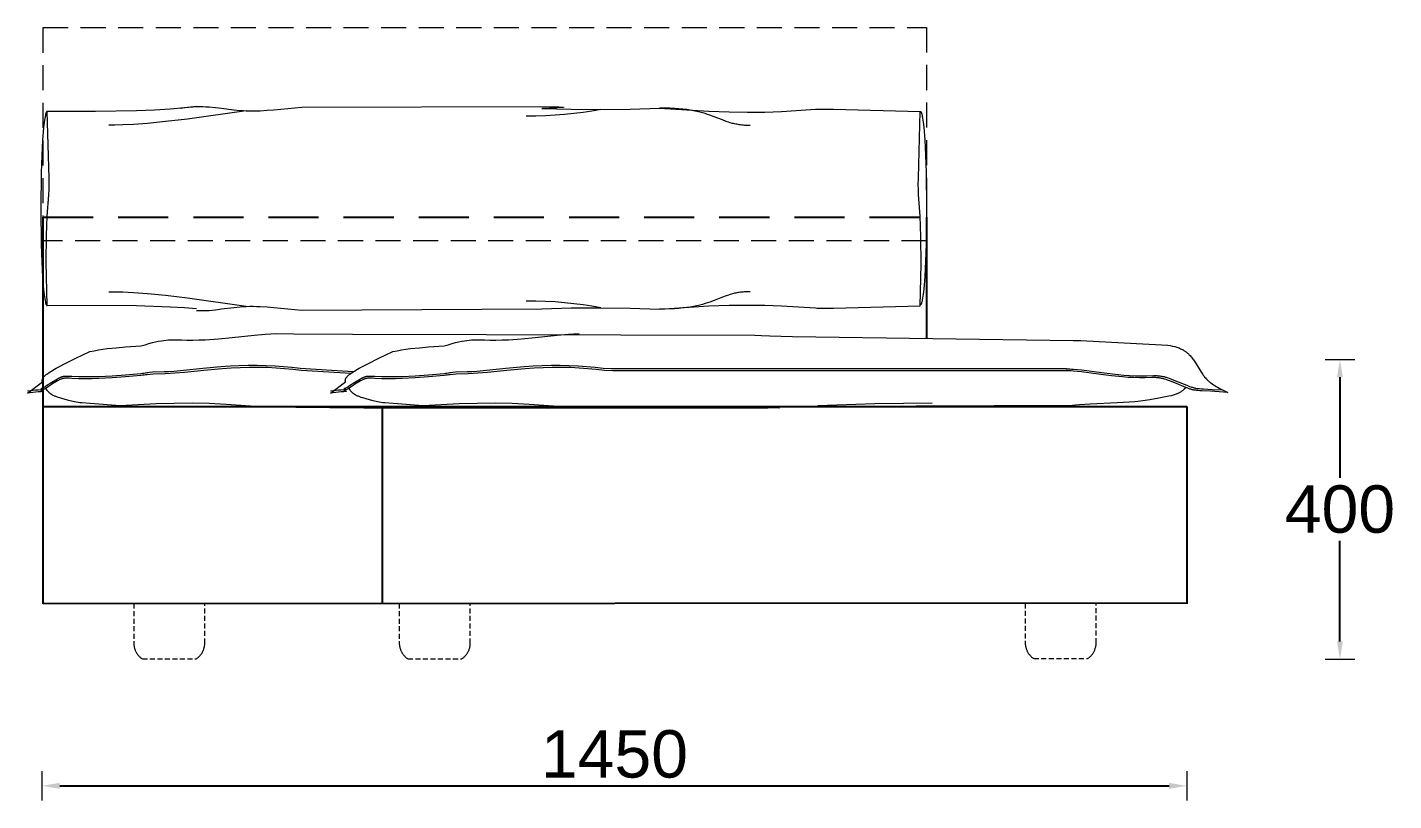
# Model space of a CAD drawing. Header units: millimetres. Extents: x 6668 to 47386, y -6732 to 35544.
# Drawn here: x 24170 to 25902, y -5878 to -4898 of the extents above; entities that cross this region are included whole.
import ezdxf

# ---------------------------------------------------------------- set-up
doc = ezdxf.new("R2010")
doc.units = ezdxf.units.MM
doc.linetypes.add('NASCOSTA', pattern=[9.525, 6.35, -3.175])
doc.layers.add('_ARREDO', color=7, linetype='Continuous')
for name, color, linetype, lineweight in [('_CUSCINO SEDUTA', 8, 'Continuous', 9), ('_PIEDINI', 3, 'NASCOSTA', 9), ('_QUOTE', 1, 'Continuous', 9), ('_RULLO', 8, 'Continuous', 9)]:
    doc.layers.add(name, color=color, linetype=linetype, lineweight=lineweight)
doc.styles.get("Standard").update_dxf_attribs({"font": 'arial.ttf'})
doc.dimstyles.new('1_1', dxfattribs={"dimscale": 15, "dimtxt": 4, "dimasz": 1.5, "dimexe": 1.25, "dimexo": 2, "dimtad": 1, "dimtih": 1, "dimtoh": 1, "dimdec": 0, "dimtxsty": 'Standard', "dimcen": 2.5, "dimclrd": 256, "dimclre": 256, "dimclrt": 256, "dimadec": 0, "dimazin": 0, "dimtfac": 1, "dimtdec": 0, "dimtmove": 0, "dimatfit": 3, "dimfxl": 1.25, "dimfxlon": 1, "dimlwe": 0, "dimarcsym": 0})

# ---------------------------------------------------------------- blocks, each defined once
blk = doc.blocks.new('*D9')
at = {"layer": '_QUOTE', "lineweight": 0, "transparency": 16777216}
for p, q in [((24188.8, -5840.2), (24188.8, -5877.7)), ((25640.2, -5840.2), (25640.2, -5877.7))]:
    blk.add_line(p, q, dxfattribs=at)
at = {"layer": '_QUOTE', "lineweight": -2, "transparency": 16777216}
blk.add_line((24211.3, -5859), (25617.7, -5859), dxfattribs=at)
at = {"layer": '_QUOTE', "transparency": 16777216}
for points in [[(24211.3, -5855.2), (24211.3, -5862.7), (24188.8, -5859)], [(25617.7, -5855.2), (25617.7, -5862.7), (25640.2, -5859)]]:
    blk.add_solid(points, dxfattribs=at)
at = {"layer": 'Defpoints', "color": 0, "transparency": 16777216}
for p in [(24188.8, -5622.5), (25640.2, -5622.5), (25640.2, -5859)]:
    blk.add_point(p, dxfattribs=at)
at = {"layer": '_QUOTE', "transparency": 16777216, "insert": (24914.5, -5818.9), "char_height": 60, "attachment_point": 5}
blk.add_mtext('1450', dxfattribs=at)
blk = doc.blocks.new('*D34')
at = {"layer": '_QUOTE', "lineweight": 0, "transparency": 16777216}
for p, q in [((25815.4, -5319), (25852.9, -5319)), ((25815.4, -5698.6), (25852.9, -5698.6))]:
    blk.add_line(p, q, dxfattribs=at)
at = {"layer": '_QUOTE', "lineweight": -2, "transparency": 16777216}
for p, q in [((25834.2, -5341.5), (25834.2, -5468.8)), ((25834.2, -5676.1), (25834.2, -5548.8))]:
    blk.add_line(p, q, dxfattribs=at)
at = {"layer": '_QUOTE', "transparency": 16777216}
for points in [[(25830.4, -5341.5), (25837.9, -5341.5), (25834.2, -5319)], [(25830.4, -5676.1), (25837.9, -5676.1), (25834.2, -5698.6)]]:
    blk.add_solid(points, dxfattribs=at)
at = {"layer": 'Defpoints', "color": 0, "transparency": 16777216}
for p in [(25112.4, -5319), (25154.7, -5698.6), (25834.2, -5698.6)]:
    blk.add_point(p, dxfattribs=at)
at = {"layer": '_QUOTE', "transparency": 16777216, "insert": (25834.2, -5508.8), "char_height": 60, "attachment_point": 5}
blk.add_mtext('400', dxfattribs=at)
blk = doc.blocks.new('PIEDINO MIAMI SOFT_PANAMA H7CM')
at = {"color": 0, "linetype": 'ByBlock', "lineweight": -2}
for points in [[(45, 0), (-45, 0)], [(-45, 0), (-45, -50.4)], [(45, -50.4), (45, 0)], [(-45, -50.4), (-45, -51.2), (-44.9, -52), (-44.8, -52.9), (-44.7, -53.7), (-44.5, -54.5), (-44.4, -55.3), (-44.2, -56.1), (-43.9, -56.9), (-43.7, -57.7), (-43.4, -58.5), (-43.1, -59.3), (-42.7, -60), (-42.4, -60.8), (-42, -61.5), (-41.6, -62.2), (-41.1, -63), (-40.7, -63.6), (-40.2, -64.3), (-39.7, -65), (-39.1, -65.6), (-38.6, -66.2), (-38, -66.8), (-37.4, -67.4), (-36.8, -68), (-36.1, -68.5), (-35.5, -69), (-34.8, -69.5), (-34.1, -70)], [(34.1, -70), (34.8, -69.5), (35.5, -69), (36.1, -68.5), (36.8, -68), (37.4, -67.4), (38, -66.8), (38.6, -66.2), (39.1, -65.6), (39.7, -65), (40.2, -64.3), (40.7, -63.6), (41.1, -63), (41.6, -62.2), (42, -61.5), (42.4, -60.8), (42.7, -60), (43.1, -59.3), (43.4, -58.5), (43.7, -57.7), (43.9, -56.9), (44.2, -56.1), (44.4, -55.3), (44.5, -54.5), (44.7, -53.7), (44.8, -52.9), (44.9, -52), (45, -51.2), (45, -50.4)], [(-34.1, -70), (34.1, -70)]]:
    blk.add_lwpolyline(points, dxfattribs=at)

msp = doc.modelspace()

# ---------------------------------------------------------------- linework, layer by layer
at = {"layer": '_ARREDO', "linetype": 'NASCOSTA', "ltscale": 10}
msp.add_lwpolyline([(24190.2, -5138.5), (25310.2, -5138.5)], dxfattribs=at)
at = {"layer": '_ARREDO'}
for points in [[(24190.2, -5628.3), (24190.2, -5138.5)], [(25310.2, -5138.5), (25310.2, -5292.1)], [(24190.2, -5378.3), (25640.2, -5378.3)], [(24620.3, -5628.1), (24620.3, -5378.3)], [(25640.2, -5378.3), (25640.2, -5628.3)], [(25640.2, -5627.7), (24190.2, -5628.3)]]:
    msp.add_lwpolyline(points, dxfattribs=at)
at = {"layer": '_CUSCINO SEDUTA'}
for points in [[(24195.3, -5005), (24195.3, -5005), (24195.2, -5005), (24195.2, -5005), (24195.1, -5005), (24195.1, -5005), (24195, -5005), (24195, -5005.1), (24195, -5005.1), (24194.9, -5005.1), (24194.9, -5005.2), (24194.8, -5005.2), (24194.8, -5005.3), (24194.7, -5005.3), (24194.7, -5005.4), (24194.6, -5005.4), (24194.6, -5005.5), (24194.5, -5005.5), (24194.5, -5005.6), (24194.5, -5005.7), (24194.4, -5005.8), (24194.4, -5005.8), (24194.3, -5005.9), (24194.3, -5006), (24194.2, -5006.1), (24194.1, -5006.3), (24194, -5006.5), (24193.9, -5006.8), (24193.9, -5007), (24193.8, -5007.3), (24193.7, -5007.6), (24193.5, -5008.2), (24193.3, -5008.9), (24193.1, -5009.7), (24192.7, -5011.5), (24192.4, -5013.6), (24192, -5016), (24191.6, -5018.7), (24190.9, -5025), (24189.6, -5041), (24188.6, -5060.6), (24187.9, -5082.6), (24187.3, -5127.8), (24187.9, -5173.1), (24188.6, -5195.1), (24189.6, -5214.7), (24190.9, -5230.7), (24191.6, -5237), (24192, -5239.7), (24192.4, -5242.1), (24192.7, -5244.2), (24193.1, -5246), (24193.3, -5246.8), (24193.5, -5247.5), (24193.7, -5248.1), (24193.8, -5248.4), (24193.9, -5248.7), (24193.9, -5248.9), (24194, -5249.2), (24194.1, -5249.4), (24194.2, -5249.6), (24194.3, -5249.7), (24194.3, -5249.8), (24194.4, -5249.8), (24194.4, -5249.9), (24194.5, -5250), (24194.5, -5250.1), (24194.5, -5250.2), (24194.6, -5250.2), (24194.6, -5250.3), (24194.7, -5250.3), (24194.7, -5250.4), (24194.8, -5250.4), (24194.8, -5250.5), (24194.9, -5250.5), (24194.9, -5250.6), (24195, -5250.6), (24195, -5250.6), (24195, -5250.6), (24195.1, -5250.7), (24195.1, -5250.7), (24195.2, -5250.7), (24195.2, -5250.7), (24195.3, -5250.7), (24195.3, -5250.7)], [(24384.9, -4998.6), (24369.4, -5000.4), (24351.5, -5001.8), (24331.3, -5003), (24308.8, -5003.9), (24256.7, -5005), (24195.3, -5005)], [(24197.4, -5110.3), (24197.8, -5103.8), (24197.9, -5098.1), (24197.9, -5089.4), (24195.3, -5005)], [(24447.8, -5004), (24373.3, -5014.5), (24345.3, -5017.7), (24322.8, -5019.9), (24305, -5021.2), (24291.3, -5021.9), (24281.1, -5022.1), (24273.7, -5022.2)], [(24364.8, -5000.8), (24370, -5000), (24375, -4999.4), (24380, -4998.9), (24384.9, -4998.6)], [(24384.9, -4998.6), (24388.8, -4998.6), (24392.8, -4998.6), (24396.7, -4998.8), (24400.7, -4999), (24408.6, -4999.8), (24416.4, -5000.7), (24432.1, -5002.6), (24440, -5003.4), (24443.9, -5003.7), (24447.8, -5004)], [(24447.8, -5004), (24452.2, -5004.1), (24456.6, -5004.1), (24461, -5004), (24465.3, -5003.9), (24474.1, -5003.3), (24482.9, -5002.6), (24518.2, -4999.2)], [(24518.2, -4999.2), (24821.2, -4998.6), (24843.9, -4999.1), (24846.9, -4999.3), (24848, -4999.3), (24848.9, -4999.4), (24849.2, -4999.5), (24849.5, -4999.5), (24849.7, -4999.5), (24849.8, -4999.5), (24849.9, -4999.5), (24849.9, -4999.6), (24850, -4999.6), (24850.1, -4999.6), (24850.1, -4999.6), (24850.1, -4999.6), (24850.1, -4999.7), (24850.1, -4999.7), (24850.1, -4999.7), (24850.1, -4999.7), (24850, -4999.7), (24850, -4999.8), (24849.9, -4999.8), (24849.8, -4999.8), (24849.7, -4999.8), (24849.6, -4999.8), (24849.3, -4999.9), (24848.6, -5000), (24847.7, -5000), (24842.1, -5000.4), (24822.4, -5000.9)], [(24897.1, -5002.3), (24886, -5004.3), (24874.7, -5006), (24863.2, -5007.4), (24851.4, -5008.6), (24839.5, -5009.6), (24827.3, -5010.2), (24815, -5010.6), (24802.4, -5010.8)], [(24822.4, -5000.9), (24859.8, -5002.1), (24897.2, -5002.3), (24934.6, -5001.7), (24971.8, -5000.5)], [(25086.5, -5022.6), (25082.8, -5022.5), (25081, -5022.5), (25079.2, -5022.4), (25077.5, -5022.2), (25075.9, -5022.1), (25074.3, -5021.9), (25072.7, -5021.6), (25071.2, -5021.4), (25069.7, -5021.1), (25068.3, -5020.9), (25066.8, -5020.6), (25065.5, -5020.2), (25064.1, -5019.9), (25061.4, -5019.1), (25058.9, -5018.3), (25056.3, -5017.5), (25051.4, -5015.6), (25041.1, -5011.5), (25035.5, -5009.5), (25032.5, -5008.5), (25029.4, -5007.5), (25026.1, -5006.5), (25022.6, -5005.6), (25018.8, -5004.8), (25014.8, -5003.9), (25010.6, -5003.2), (25006.1, -5002.5), (25001.2, -5001.9), (24996.1, -5001.4), (24990.6, -5001), (24984.7, -5000.7), (24978.5, -5000.6), (24971.8, -5000.5)], [(24971.8, -5000.5), (25034.2, -5004.5), (25059.9, -5005.4), (25083.3, -5005.7), (25105.1, -5005.5), (25126.1, -5004.7), (25169.5, -5002.1)], [(25169.5, -5002.1), (25171.7, -5001.9), (25173.3, -5001.8), (25175.4, -5001.7), (25181.8, -5001.7), (25192.2, -5001.8), (25302.2, -5004.7)], [(25300.1, -5110.1), (25299.9, -5107.3), (25299.8, -5103.6), (25299.7, -5097.9), (25299.8, -5089.2), (25302.2, -5004.7)], [(25302.2, -5004.7), (25302.2, -5004.7), (25302.2, -5004.7), (25302.3, -5004.8), (25302.3, -5004.8), (25302.4, -5004.8), (25302.4, -5004.8), (25302.5, -5004.8), (25302.5, -5004.8), (25302.6, -5004.9), (25302.6, -5004.9), (25302.6, -5004.9), (25302.7, -5005), (25302.7, -5005), (25302.8, -5005.1), (25302.8, -5005.1), (25302.9, -5005.2), (25302.9, -5005.2), (25303, -5005.3), (25303, -5005.4), (25303.1, -5005.4), (25303.1, -5005.5), (25303.1, -5005.6), (25303.2, -5005.7), (25303.2, -5005.8), (25303.3, -5005.9), (25303.4, -5006.1), (25303.5, -5006.3), (25303.6, -5006.5), (25303.7, -5006.8), (25303.7, -5007.1), (25303.8, -5007.4), (25304, -5008), (25304.2, -5008.7), (25304.4, -5009.5), (25304.8, -5011.3), (25305.1, -5013.3), (25305.5, -5015.7), (25305.9, -5018.4), (25306.6, -5024.7), (25307.9, -5040.6), (25308.9, -5060.2), (25309.6, -5082.2), (25310.2, -5127.3), (25309.6, -5172.3), (25308.9, -5194.3), (25307.9, -5213.8), (25306.6, -5229.8), (25305.9, -5236.1), (25305.5, -5238.8), (25305.2, -5241.2), (25304.8, -5243.2), (25304.4, -5245), (25304.2, -5245.8), (25304, -5246.5), (25303.9, -5247.2), (25303.8, -5247.5), (25303.7, -5247.8), (25303.6, -5248), (25303.5, -5248.2), (25303.4, -5248.5), (25303.3, -5248.7), (25303.3, -5248.8), (25303.2, -5248.9), (25303.2, -5249), (25303.1, -5249), (25303.1, -5249.1), (25303, -5249.2), (25303, -5249.3), (25302.9, -5249.3), (25302.9, -5249.4), (25302.8, -5249.4), (25302.8, -5249.5), (25302.7, -5249.6), (25302.7, -5249.6), (25302.7, -5249.6), (25302.6, -5249.7), (25302.6, -5249.7), (25302.5, -5249.7), (25302.5, -5249.8), (25302.4, -5249.8), (25302.4, -5249.8), (25302.3, -5249.8), (25302.3, -5249.8), (25302.3, -5249.8), (25302.2, -5249.8)], [(24195.3, -5250.7), (24194.2, -5195.6), (24194.4, -5161.8), (24194.8, -5149.1), (24195.5, -5137.3), (24197.4, -5110.3)], [(25302.2, -5250.9), (25303.2, -5198.4), (25303.1, -5163.7), (25302.6, -5150.1), (25302, -5137.4), (25300.1, -5110.1)], [(24447.8, -5251.7), (24373.3, -5241.2), (24345.3, -5238), (24322.8, -5235.8), (24305, -5234.5), (24291.3, -5233.8), (24281.1, -5233.6), (24273.7, -5233.5)], [(24897.1, -5253.4), (24886, -5251.4), (24874.7, -5249.7), (24863.2, -5248.3), (24851.4, -5247.1), (24839.5, -5246.1), (24827.3, -5245.5), (24815, -5245.1), (24802.4, -5244.9)], [(25086.5, -5233.1), (25082.8, -5233.2), (25081, -5233.2), (25079.2, -5233.3), (25077.5, -5233.5), (25075.9, -5233.6), (25074.3, -5233.8), (25072.7, -5234), (25071.2, -5234.3), (25069.7, -5234.5), (25068.3, -5234.8), (25066.8, -5235.1), (25065.5, -5235.5), (25064.1, -5235.8), (25061.4, -5236.5), (25058.9, -5237.4), (25056.3, -5238.2), (25051.4, -5240.1), (25041.1, -5244.1), (25035.5, -5246.2), (25032.5, -5247.2), (25029.4, -5248.2), (25026.1, -5249.2), (25022.6, -5250.1), (25018.8, -5250.9), (25014.8, -5251.7), (25010.6, -5252.5), (25006.1, -5253.2), (25001.2, -5253.7), (24996.1, -5254.2), (24990.6, -5254.6), (24984.7, -5254.9), (24978.5, -5255.1), (24971.8, -5255.2)], [(24384.9, -5254.9), (24369.4, -5253.7), (24351.5, -5252.6), (24308.8, -5251.2), (24195.3, -5250.7)], [(24384.9, -5257), (24388.8, -5257.1), (24392.8, -5257.1), (24396.7, -5256.9), (24400.7, -5256.7), (24408.6, -5255.9), (24416.4, -5255), (24432.1, -5253), (24440, -5252.2), (24443.9, -5251.9), (24447.8, -5251.7)], [(24447.8, -5251.7), (24452.2, -5251.6), (24456.6, -5251.6), (24461, -5251.7), (24465.3, -5251.8), (24474.1, -5252.4), (24482.9, -5253.1), (24518.2, -5256.5)], [(24518.2, -5256.5), (24822.4, -5254.7)], [(24822.4, -5254.7), (24859.8, -5253.6), (24897.2, -5253.4), (24934.6, -5254), (24971.8, -5255.2)], [(24971.8, -5255.2), (25034.2, -5251.2), (25059.9, -5250.3), (25083.3, -5250), (25105.1, -5250.2), (25126.1, -5251), (25169.5, -5253.6)], [(25169.5, -5253.6), (25171.7, -5253.8), (25173.3, -5253.9), (25175.4, -5254), (25181.8, -5254), (25192.2, -5253.9), (25302.2, -5250.9)], [(24314.3, -5301.8), (24319.5, -5300.2), (24324.4, -5298.8), (24328.8, -5297.6), (24332.9, -5296.6), (24336.7, -5295.8), (24340.2, -5295.2), (24343.4, -5294.7), (24346.3, -5294.4), (24349.1, -5294.1), (24351.7, -5294), (24354.2, -5293.9), (24356.5, -5293.9), (24365.5, -5294.2)], [(24365.5, -5294.2), (24372.6, -5294.4), (24380, -5294.3), (24387.8, -5294.2), (24395.9, -5293.9), (24412.7, -5292.8), (24429.9, -5291.2)], [(24429.9, -5291.2), (24457.9, -5288.1), (24471.9, -5286.8), (24478.9, -5286.4), (24485.9, -5286.2)], [(24485.9, -5286.2), (24508.3, -5286.4), (24582.5, -5287), (25092.5, -5288)], [(24698.5, -5301.8), (24703.7, -5300.2), (24708.6, -5298.8), (24713, -5297.6), (24717.1, -5296.6), (24720.9, -5295.8), (24724.4, -5295.2), (24727.6, -5294.7), (24730.5, -5294.4), (24733.3, -5294.1), (24735.9, -5294), (24738.4, -5293.9), (24740.7, -5293.9), (24749.7, -5294.2)], [(24749.7, -5294.2), (24756.7, -5294.4), (24764.2, -5294.3), (24772, -5294.2), (24780.1, -5293.9), (24796.9, -5292.8), (24814.1, -5291.2)], [(24814.1, -5291.2), (24842.1, -5288.1), (24856.1, -5286.8), (24863.1, -5286.4), (24870, -5286.2)], [(25092.5, -5288), (25100.9, -5288.5), (25111.6, -5289), (25140.3, -5289.7)], [(25140.3, -5289.7), (25496.1, -5295.1)], [(25496.1, -5295.1), (25496.2, -5295.1), (25496.3, -5295.1), (25496.5, -5295), (25496.8, -5295), (25497.2, -5295), (25498, -5295), (25499.1, -5295), (25505.6, -5295.1), (25528.8, -5296.1), (25616.1, -5300.8)], [(24189.3, -5347.1), (24189.2, -5346.9), (24189.2, -5346.8), (24189.2, -5346.6), (24189.2, -5346.4), (24189.2, -5346.3), (24189.2, -5346.1), (24189.1, -5346), (24189.1, -5345.8), (24189.2, -5345.6), (24189.2, -5345.5), (24189.2, -5345.3), (24189.2, -5345.2), (24189.2, -5345), (24189.2, -5344.8), (24189.3, -5344.7), (24189.3, -5344.5), (24189.4, -5344.3), (24189.4, -5344.2), (24189.5, -5344), (24189.5, -5343.8), (24189.6, -5343.7), (24189.6, -5343.5), (24189.7, -5343.3), (24189.8, -5343.2), (24189.9, -5343), (24190, -5342.8), (24190.1, -5342.6), (24190.2, -5342.5), (24190.3, -5342.3), (24190.4, -5342.1), (24190.5, -5341.9), (24190.7, -5341.7), (24190.8, -5341.5), (24191, -5341.4), (24191.1, -5341.2), (24191.3, -5341), (24191.6, -5340.6), (24192, -5340.2), (24192.4, -5339.8), (24192.8, -5339.4), (24193.3, -5339), (24193.8, -5338.5), (24194.3, -5338.1), (24194.9, -5337.6), (24196.1, -5336.7), (24197.5, -5335.7), (24199, -5334.7), (24200.7, -5333.6), (24202.6, -5332.5), (24206.8, -5330), (24211.8, -5327.3), (24217.5, -5324.3), (24231.6, -5317.4), (24249.5, -5309)], [(24249.5, -5309), (24254.9, -5307.8), (24260.4, -5306.8), (24266, -5306), (24271.6, -5305.2), (24283, -5304), (24294.6, -5303.1)], [(24294.6, -5303.1), (24314.3, -5301.8)], [(24573.4, -5347.1), (24573.4, -5346.9), (24573.4, -5346.8), (24573.4, -5346.6), (24573.4, -5346.4), (24573.3, -5346.3), (24573.3, -5346.1), (24573.3, -5346), (24573.3, -5345.8), (24573.3, -5345.6), (24573.3, -5345.5), (24573.4, -5345.3), (24573.4, -5345.2), (24573.4, -5345), (24573.4, -5344.8), (24573.5, -5344.7), (24573.5, -5344.5), (24573.5, -5344.3), (24573.6, -5344.2), (24573.6, -5344), (24573.7, -5343.8), (24573.8, -5343.7), (24573.8, -5343.5), (24573.9, -5343.3), (24574, -5343.2), (24574.1, -5343), (24574.2, -5342.8), (24574.3, -5342.6), (24574.4, -5342.5), (24574.5, -5342.3), (24574.6, -5342.1), (24574.7, -5341.9), (24574.9, -5341.7), (24575, -5341.5), (24575.1, -5341.4), (24575.3, -5341.2), (24575.5, -5341), (24575.8, -5340.6), (24576.2, -5340.2), (24576.6, -5339.8), (24577, -5339.4), (24577.5, -5339), (24578, -5338.5), (24578.5, -5338.1), (24579.1, -5337.6), (24580.3, -5336.7), (24581.7, -5335.7), (24583.2, -5334.7), (24584.9, -5333.6), (24586.8, -5332.5), (24591, -5330), (24596, -5327.3), (24601.7, -5324.3), (24615.8, -5317.4), (24633.7, -5309)], [(24633.7, -5309), (24639.1, -5307.8), (24644.6, -5306.8), (24650.1, -5306), (24655.8, -5305.2), (24667.2, -5304), (24678.8, -5303.1)], [(24678.8, -5303.1), (24698.5, -5301.8)], [(25616.1, -5300.8), (25619.1, -5301.4), (25622, -5302), (25624.7, -5302.7), (25626.1, -5303.1), (25627.4, -5303.5), (25628.6, -5303.9), (25629.8, -5304.3), (25631, -5304.8), (25632.2, -5305.3), (25633.3, -5305.8), (25634.4, -5306.3), (25634.9, -5306.6), (25635.5, -5306.9), (25636, -5307.2), (25636.5, -5307.5)], [(25636.5, -5307.5), (25637.1, -5307.9), (25637.7, -5308.3), (25638.3, -5308.7), (25638.9, -5309.1), (25639.5, -5309.6), (25640, -5310), (25640.6, -5310.5), (25641.1, -5310.9), (25641.7, -5311.4), (25642.2, -5311.9), (25642.7, -5312.4), (25643.2, -5312.9), (25644.2, -5313.9), (25645.1, -5315), (25646, -5316.1), (25646.9, -5317.2), (25647.8, -5318.4), (25648.6, -5319.5), (25650.2, -5321.9), (25651.8, -5324.4), (25657.8, -5334.2), (25659.4, -5336.6), (25660.2, -5337.8), (25661, -5339), (25661.9, -5340.1), (25662.7, -5341.2), (25663.6, -5342.2), (25664.6, -5343.3)], [(24392.8, -5330.3), (24368.2, -5332.9), (24356, -5334), (24349.8, -5334.4), (24343.7, -5334.7)], [(24394.2, -5332.8), (24369.6, -5335.4), (24357.3, -5336.4), (24351.2, -5336.8), (24345, -5337.1)], [(24484.6, -5327.5), (24473.1, -5326.9), (24461.7, -5326.6), (24450.2, -5326.7), (24438.7, -5327), (24427.2, -5327.5), (24415.7, -5328.3), (24392.8, -5330.3)], [(24485.9, -5329.9), (24474.4, -5329.3), (24463, -5329.1), (24451.5, -5329.1), (24440, -5329.4), (24428.5, -5330), (24417.1, -5330.7), (24394.2, -5332.8)], [(24583.4, -5334.6), (24516.2, -5330.2), (24505.7, -5329.3), (24484.6, -5327.5)], [(24580.2, -5336.7), (24517.6, -5332.7), (24507, -5331.7), (24485.9, -5329.9)], [(24777, -5330.3), (24752.4, -5332.9), (24740.2, -5334), (24734, -5334.4), (24727.9, -5334.7)], [(24778.3, -5332.8), (24753.8, -5335.4), (24741.5, -5336.4), (24735.4, -5336.8), (24729.2, -5337.1)], [(24868.7, -5327.5), (24857.3, -5326.9), (24845.8, -5326.6), (24834.3, -5326.7), (24822.8, -5327), (24811.3, -5327.5), (24799.9, -5328.3), (24777, -5330.3)], [(24870, -5329.9), (24858.6, -5329.3), (24847.2, -5329.1), (24835.7, -5329.1), (24824.2, -5329.4), (24812.7, -5330), (24801.2, -5330.7), (24778.3, -5332.8)], [(24910.9, -5330.9), (24900.4, -5330.2), (24889.9, -5329.3), (24868.7, -5327.5)], [(24912.4, -5333.3), (24901.8, -5332.7), (24891.2, -5331.7), (24870, -5329.9)], [(25487.6, -5330.9), (24910.9, -5330.9)], [(25487.1, -5333.3), (24912.4, -5333.3)], [(25586.9, -5342), (25579.9, -5342.1), (25572.8, -5341.9), (25565.6, -5341.6), (25558.5, -5341), (25544.5, -5339.6), (25530.9, -5338), (25506.4, -5334.7), (25500.9, -5334.1), (25495.9, -5333.7), (25493.5, -5333.5), (25491.3, -5333.4), (25489.1, -5333.3), (25487.1, -5333.3)], [(25487.3, -5330.8), (25489.4, -5330.8), (25491.6, -5330.9), (25493.9, -5331), (25496.4, -5331.2), (25501.5, -5331.6), (25507, -5332.2), (25532, -5335.5), (25545.8, -5337.2), (25560.1, -5338.6), (25567.3, -5339.1), (25574.6, -5339.5), (25581.8, -5339.7), (25588.9, -5339.6)], [(24170.3, -5361.4), (24189.3, -5347.1)], [(24196.6, -5351.1), (24194.5, -5352.5), (24193.4, -5353.2), (24192.3, -5353.9), (24191.7, -5354.2), (24191.2, -5354.5), (24190.6, -5354.9), (24190, -5355.1), (24189.4, -5355.4), (24189, -5355.6), (24188.7, -5355.7), (24188.4, -5355.8), (24188.1, -5355.9), (24187.7, -5356), (24187.4, -5356.1)], [(24206.2, -5345), (24201.3, -5348), (24199, -5349.5), (24196.6, -5351.1)], [(24206.2, -5347.4), (24201.3, -5350.3), (24199, -5351.8), (24196.6, -5353.4)], [(24215.9, -5340.6), (24215.6, -5340.7), (24215.2, -5340.8), (24214.9, -5340.9), (24214.6, -5340.9), (24214.2, -5341), (24213.9, -5341.1), (24213.6, -5341.2), (24213.3, -5341.4), (24212.6, -5341.6), (24212, -5341.9), (24211.4, -5342.1), (24210.8, -5342.4), (24210.2, -5342.7), (24209.6, -5343), (24208.5, -5343.7), (24206.2, -5345)], [(24215.9, -5343), (24215.6, -5343), (24215.2, -5343.1), (24214.9, -5343.2), (24214.6, -5343.3), (24214.2, -5343.4), (24213.9, -5343.5), (24213.3, -5343.7), (24212.6, -5343.9), (24212, -5344.2), (24211.4, -5344.5), (24210.8, -5344.8), (24210.2, -5345.1), (24209.6, -5345.4), (24208.5, -5346), (24206.2, -5347.4)], [(24226.7, -5340.6), (24223.9, -5340.4), (24222.5, -5340.3), (24221.1, -5340.3), (24219.8, -5340.3), (24219.1, -5340.3), (24218.4, -5340.3), (24217.8, -5340.4), (24217.2, -5340.4), (24216.5, -5340.5), (24215.9, -5340.6)], [(24226.7, -5342.9), (24223.9, -5342.7), (24222.5, -5342.6), (24221.1, -5342.6), (24219.8, -5342.6), (24219.1, -5342.6), (24218.4, -5342.7), (24217.8, -5342.7), (24217.2, -5342.8), (24216.5, -5342.9), (24216.2, -5342.9), (24215.9, -5343)], [(24294.6, -5338.7), (24277.9, -5340), (24261.1, -5340.9), (24252.6, -5341.1), (24244.1, -5341.1), (24235.4, -5341), (24226.7, -5340.6)], [(24294.6, -5341), (24277.9, -5342.3), (24261.1, -5343.2), (24252.6, -5343.5), (24244.1, -5343.5), (24235.4, -5343.3), (24226.7, -5342.9)], [(24314.3, -5337.2), (24294.6, -5338.7)], [(24314.3, -5339.3), (24294.6, -5341)], [(24343.7, -5334.7), (24329, -5335.2), (24325.3, -5335.5), (24323.5, -5335.7), (24321.6, -5335.9), (24319.8, -5336.2), (24318, -5336.5), (24316.1, -5336.8), (24314.3, -5337.2)], [(24345, -5337.1), (24329.7, -5337.6), (24325.8, -5337.9), (24322, -5338.2), (24320.1, -5338.4), (24318.2, -5338.7), (24316.2, -5339), (24314.3, -5339.3)], [(24554.4, -5361.4), (24573.4, -5347.1)], [(24580.8, -5351.1), (24578.7, -5352.5), (24577.6, -5353.2), (24576.5, -5353.9), (24575.9, -5354.2), (24575.3, -5354.5), (24574.8, -5354.9), (24574.2, -5355.1), (24573.5, -5355.4), (24573.2, -5355.6), (24572.9, -5355.7), (24572.6, -5355.8), (24572.3, -5355.9), (24571.9, -5356), (24571.6, -5356.1)], [(24590.4, -5345), (24585.5, -5348), (24583.1, -5349.5), (24580.8, -5351.1)], [(24590.4, -5347.4), (24585.5, -5350.3), (24583.1, -5351.8), (24580.8, -5353.4)], [(24600.1, -5340.6), (24599.7, -5340.7), (24599.4, -5340.8), (24599.1, -5340.9), (24598.7, -5340.9), (24598.4, -5341), (24598.1, -5341.1), (24597.8, -5341.2), (24597.5, -5341.4), (24596.8, -5341.6), (24596.2, -5341.9), (24595.6, -5342.1), (24595, -5342.4), (24594.4, -5342.7), (24593.8, -5343), (24592.7, -5343.7), (24590.4, -5345)], [(24600.1, -5343), (24599.7, -5343), (24599.4, -5343.1), (24599.1, -5343.2), (24598.7, -5343.3), (24598.4, -5343.4), (24598.1, -5343.5), (24597.5, -5343.7), (24596.8, -5343.9), (24596.2, -5344.2), (24595.6, -5344.5), (24595, -5344.8), (24594.4, -5345.1), (24593.8, -5345.4), (24592.7, -5346), (24590.4, -5347.4)], [(24610.9, -5340.6), (24608, -5340.4), (24606.6, -5340.3), (24605.3, -5340.3), (24603.9, -5340.3), (24603.3, -5340.3), (24602.6, -5340.3), (24602, -5340.4), (24601.3, -5340.4), (24600.7, -5340.5), (24600.1, -5340.6)], [(24610.9, -5342.9), (24608, -5342.7), (24606.6, -5342.6), (24605.3, -5342.6), (24603.9, -5342.6), (24603.3, -5342.6), (24602.6, -5342.7), (24602, -5342.7), (24601.3, -5342.8), (24600.7, -5342.9), (24600.4, -5342.9), (24600.1, -5343)], [(24678.8, -5338.7), (24662.1, -5340), (24645.3, -5340.9), (24636.8, -5341.1), (24628.2, -5341.1), (24619.6, -5341), (24610.9, -5340.6)], [(24678.8, -5341), (24662.1, -5342.3), (24645.3, -5343.2), (24636.8, -5343.5), (24628.2, -5343.5), (24619.6, -5343.3), (24610.9, -5342.9)], [(24698.5, -5337.2), (24678.8, -5338.7)], [(24698.5, -5339.3), (24678.8, -5341)], [(24727.9, -5334.7), (24713.2, -5335.2), (24709.5, -5335.5), (24707.6, -5335.7), (24705.8, -5335.9), (24704, -5336.2), (24702.1, -5336.5), (24700.3, -5336.8), (24698.5, -5337.2)], [(24729.2, -5337.1), (24713.9, -5337.6), (24710, -5337.9), (24706.2, -5338.2), (24704.3, -5338.4), (24702.3, -5338.7), (24700.4, -5339), (24698.5, -5339.3)], [(25603.8, -5342.2), (25602.9, -5342), (25601.9, -5342), (25600.9, -5341.9), (25599.8, -5341.8), (25597.8, -5341.8), (25595.6, -5341.8), (25586.9, -5342)], [(25588.9, -5339.6), (25597.8, -5339.4), (25599.9, -5339.4), (25602, -5339.4), (25603, -5339.5), (25604, -5339.5), (25605, -5339.6), (25605.9, -5339.7)], [(25619.2, -5346.5), (25615.6, -5345.2), (25613.8, -5344.5), (25611.9, -5343.9), (25611, -5343.6), (25610, -5343.4), (25609, -5343.1), (25608, -5342.9), (25607, -5342.7), (25606, -5342.5), (25604.9, -5342.3), (25603.8, -5342.2)], [(25605.9, -5339.7), (25607, -5339.9), (25608.1, -5340.1), (25609.1, -5340.3), (25610.2, -5340.5), (25611.2, -5340.7), (25612.2, -5341), (25613.1, -5341.2), (25614.1, -5341.5), (25615.9, -5342.1), (25617.8, -5342.8), (25621.3, -5344.1)], [(25634.6, -5352.6), (25627, -5349.5), (25619.2, -5346.5)], [(25621.3, -5344.1), (25629.1, -5347.1), (25636.7, -5350.1)], [(25636.7, -5350.1), (25640, -5351.6), (25641.7, -5352.3), (25643.5, -5353), (25645.3, -5353.6), (25646.2, -5354), (25647.2, -5354.2), (25648.1, -5354.5), (25649.1, -5354.8), (25650.2, -5355), (25651.2, -5355.3)], [(25664.6, -5343.3), (25665.3, -5344), (25666, -5344.7), (25666.7, -5345.4), (25667.4, -5346.1), (25668.2, -5346.7), (25669, -5347.4), (25669.7, -5348), (25670.5, -5348.6), (25672.1, -5349.8), (25673.8, -5350.9), (25675.5, -5352), (25677.3, -5353.1), (25679, -5354.1), (25680.9, -5355.1), (25684.6, -5357), (25692.1, -5360.6)], [(24184.2, -5357.6), (24180.6, -5357.9), (24177.1, -5358.3), (24170.3, -5359.1)], [(24184.2, -5360), (24180.6, -5360.3), (24177.1, -5360.6), (24170.3, -5361.4)], [(24187.4, -5356.1), (24188.4, -5356.3), (24188.9, -5356.4), (24189.2, -5356.5), (24189.5, -5356.6), (24189.7, -5356.7), (24189.8, -5356.7), (24189.9, -5356.7), (24190, -5356.8), (24190, -5356.8), (24190.1, -5356.8), (24190.1, -5356.8), (24190.1, -5356.8), (24190.2, -5356.8), (24190.2, -5356.9), (24190.2, -5356.9), (24190.2, -5356.9), (24190.2, -5356.9), (24190.2, -5356.9), (24190.2, -5356.9), (24190.2, -5356.9), (24190.3, -5356.9), (24190.3, -5356.9), (24190.3, -5356.9), (24190.3, -5356.9), (24190.3, -5356.9), (24190.3, -5356.9), (24190.3, -5357), (24190.3, -5357), (24190.3, -5357), (24190.3, -5357), (24190.3, -5357), (24190.3, -5357), (24190.3, -5357), (24190.3, -5357), (24190.3, -5357), (24190.3, -5357), (24190.3, -5357), (24190.3, -5357), (24190.3, -5357), (24190.3, -5357), (24190.3, -5357), (24190.3, -5357.1), (24190.3, -5357.1), (24190.3, -5357.1), (24190.3, -5357.1), (24190.3, -5357.1), (24190.3, -5357.1), (24190.2, -5357.1), (24190.2, -5357.1), (24190.2, -5357.1), (24190.2, -5357.1), (24190.2, -5357.1), (24190.2, -5357.1), (24190.2, -5357.1), (24190.2, -5357.1), (24190.1, -5357.1), (24190.1, -5357.1), (24190.1, -5357.2), (24190, -5357.2), (24190, -5357.2), (24190, -5357.2), (24189.9, -5357.2), (24189.8, -5357.2), (24189.7, -5357.2), (24189.6, -5357.3), (24189.4, -5357.3), (24188.8, -5357.4), (24187.4, -5357.5), (24184.2, -5357.6)], [(24187.4, -5358.5), (24188.4, -5358.7), (24188.9, -5358.8), (24189.2, -5358.9), (24189.5, -5359), (24189.7, -5359), (24189.8, -5359), (24189.9, -5359.1), (24190, -5359.1), (24190, -5359.1), (24190.1, -5359.2), (24190.1, -5359.2), (24190.1, -5359.2), (24190.2, -5359.2), (24190.2, -5359.2), (24190.2, -5359.2), (24190.2, -5359.2), (24190.2, -5359.2), (24190.2, -5359.2), (24190.2, -5359.2), (24190.2, -5359.3), (24190.3, -5359.3), (24190.3, -5359.3), (24190.3, -5359.3), (24190.3, -5359.3), (24190.3, -5359.3), (24190.3, -5359.3), (24190.3, -5359.3), (24190.3, -5359.3), (24190.3, -5359.3), (24190.3, -5359.3), (24190.3, -5359.3), (24190.3, -5359.3), (24190.3, -5359.4), (24190.3, -5359.4), (24190.3, -5359.4), (24190.3, -5359.4), (24190.3, -5359.4), (24190.3, -5359.4), (24190.3, -5359.4), (24190.3, -5359.4), (24190.3, -5359.4), (24190.3, -5359.4), (24190.3, -5359.4), (24190.3, -5359.4), (24190.3, -5359.4), (24190.3, -5359.4), (24190.3, -5359.4), (24190.2, -5359.4), (24190.2, -5359.5), (24190.2, -5359.5), (24190.2, -5359.5), (24190.2, -5359.5), (24190.2, -5359.5), (24190.2, -5359.5), (24190.2, -5359.5), (24190.2, -5359.5), (24190.1, -5359.5), (24190.1, -5359.5), (24190.1, -5359.5), (24190, -5359.5), (24190, -5359.5), (24190, -5359.6), (24189.9, -5359.6), (24189.8, -5359.6), (24189.7, -5359.6), (24189.6, -5359.6), (24189.4, -5359.7), (24188.8, -5359.7), (24187.4, -5359.8), (24184.2, -5360)], [(24196.6, -5353.4), (24194.5, -5354.8), (24193.4, -5355.5), (24192.3, -5356.2), (24191.7, -5356.6), (24191.2, -5356.9), (24190.6, -5357.2), (24190, -5357.5), (24189.4, -5357.8), (24188.7, -5358), (24188.4, -5358.1), (24188.1, -5358.3), (24187.7, -5358.4), (24187.4, -5358.5)], [(24200.8, -5363.2), (24200.5, -5363), (24200.2, -5362.8), (24199.9, -5362.5), (24199.7, -5362.3), (24199.4, -5362.1), (24199.1, -5361.9), (24198.9, -5361.7), (24198.6, -5361.5), (24198.1, -5361), (24197.6, -5360.5), (24197.2, -5360), (24196.7, -5359.6), (24196.3, -5359.1), (24195.9, -5358.6), (24195.1, -5357.5), (24193.6, -5355.4)], [(24215.4, -5368.8), (24211.4, -5367.6), (24209.5, -5366.9), (24207.5, -5366.3), (24206.6, -5365.9), (24205.7, -5365.6), (24204.8, -5365.2), (24204, -5364.8), (24203.1, -5364.5), (24202.3, -5364), (24201.9, -5363.8), (24201.6, -5363.6), (24201.2, -5363.4), (24200.8, -5363.2)], [(24230, -5372.7), (24228.1, -5372.3), (24226.3, -5371.9), (24224.5, -5371.4), (24222.7, -5370.9), (24215.4, -5368.8)], [(24568.3, -5357.6), (24564.8, -5357.9), (24561.3, -5358.3), (24554.5, -5359.1)], [(24568.3, -5360), (24564.8, -5360.3), (24561.3, -5360.6), (24554.5, -5361.4)], [(24571.6, -5356.1), (24572.6, -5356.3), (24573, -5356.4), (24573.4, -5356.5), (24573.7, -5356.6), (24573.8, -5356.7), (24574, -5356.7), (24574.1, -5356.7), (24574.2, -5356.8), (24574.2, -5356.8), (24574.2, -5356.8), (24574.3, -5356.8), (24574.3, -5356.8), (24574.3, -5356.8), (24574.4, -5356.9), (24574.4, -5356.9), (24574.4, -5356.9), (24574.4, -5356.9), (24574.4, -5356.9), (24574.4, -5356.9), (24574.4, -5356.9), (24574.4, -5356.9), (24574.4, -5356.9), (24574.5, -5356.9), (24574.5, -5356.9), (24574.5, -5356.9), (24574.5, -5356.9), (24574.5, -5357), (24574.5, -5357), (24574.5, -5357), (24574.5, -5357), (24574.5, -5357), (24574.5, -5357), (24574.5, -5357), (24574.5, -5357), (24574.5, -5357), (24574.5, -5357), (24574.5, -5357), (24574.5, -5357), (24574.5, -5357), (24574.5, -5357), (24574.5, -5357), (24574.5, -5357.1), (24574.5, -5357.1), (24574.5, -5357.1), (24574.4, -5357.1), (24574.4, -5357.1), (24574.4, -5357.1), (24574.4, -5357.1), (24574.4, -5357.1), (24574.4, -5357.1), (24574.4, -5357.1), (24574.4, -5357.1), (24574.4, -5357.1), (24574.4, -5357.1), (24574.3, -5357.1), (24574.3, -5357.1), (24574.3, -5357.1), (24574.3, -5357.2), (24574.2, -5357.2), (24574.2, -5357.2), (24574.1, -5357.2), (24574.1, -5357.2), (24574, -5357.2), (24573.9, -5357.2), (24573.8, -5357.3), (24573.5, -5357.3), (24573, -5357.4), (24571.6, -5357.5), (24568.3, -5357.6)], [(24571.6, -5358.5), (24572.6, -5358.7), (24573, -5358.8), (24573.4, -5358.9), (24573.7, -5359), (24573.8, -5359), (24574, -5359), (24574.1, -5359.1), (24574.2, -5359.1), (24574.2, -5359.1), (24574.2, -5359.2), (24574.3, -5359.2), (24574.3, -5359.2), (24574.3, -5359.2), (24574.4, -5359.2), (24574.4, -5359.2), (24574.4, -5359.2), (24574.4, -5359.2), (24574.4, -5359.2), (24574.4, -5359.2), (24574.4, -5359.3), (24574.4, -5359.3), (24574.4, -5359.3), (24574.5, -5359.3), (24574.5, -5359.3), (24574.5, -5359.3), (24574.5, -5359.3), (24574.5, -5359.3), (24574.5, -5359.3), (24574.5, -5359.3), (24574.5, -5359.3), (24574.5, -5359.3), (24574.5, -5359.3), (24574.5, -5359.4), (24574.5, -5359.4), (24574.5, -5359.4), (24574.5, -5359.4), (24574.5, -5359.4), (24574.5, -5359.4), (24574.5, -5359.4), (24574.5, -5359.4), (24574.5, -5359.4), (24574.5, -5359.4), (24574.5, -5359.4), (24574.5, -5359.4), (24574.4, -5359.4), (24574.4, -5359.4), (24574.4, -5359.4), (24574.4, -5359.4), (24574.4, -5359.5), (24574.4, -5359.5), (24574.4, -5359.5), (24574.4, -5359.5), (24574.4, -5359.5), (24574.4, -5359.5), (24574.3, -5359.5), (24574.3, -5359.5), (24574.3, -5359.5), (24574.3, -5359.5), (24574.3, -5359.5), (24574.2, -5359.5), (24574.2, -5359.5), (24574.1, -5359.6), (24574.1, -5359.6), (24574, -5359.6), (24573.9, -5359.6), (24573.8, -5359.6), (24573.5, -5359.7), (24573, -5359.7), (24571.6, -5359.8), (24568.3, -5360)], [(24580.8, -5353.4), (24578.7, -5354.8), (24577.6, -5355.5), (24576.5, -5356.2), (24575.9, -5356.6), (24575.3, -5356.9), (24574.8, -5357.2), (24574.2, -5357.5), (24573.5, -5357.8), (24572.9, -5358), (24572.6, -5358.1), (24572.3, -5358.3), (24571.9, -5358.4), (24571.6, -5358.5)], [(24585, -5363.2), (24584.7, -5363), (24584.4, -5362.8), (24584.1, -5362.5), (24583.8, -5362.3), (24583.6, -5362.1), (24583.3, -5361.9), (24583, -5361.7), (24582.8, -5361.5), (24582.3, -5361), (24581.8, -5360.5), (24581.4, -5360), (24580.9, -5359.6), (24580.5, -5359.1), (24580.1, -5358.6), (24579.3, -5357.5), (24577.7, -5355.4)], [(24599.6, -5368.8), (24595.6, -5367.6), (24593.6, -5366.9), (24591.7, -5366.3), (24590.8, -5365.9), (24589.9, -5365.6), (24589, -5365.2), (24588.1, -5364.8), (24587.3, -5364.5), (24586.5, -5364), (24586.1, -5363.8), (24585.7, -5363.6), (24585.4, -5363.4), (24585, -5363.2)], [(24614.2, -5372.7), (24612.3, -5372.3), (24610.5, -5371.9), (24608.7, -5371.4), (24606.8, -5370.9), (24599.6, -5368.8)], [(25604.6, -5367.9), (25593.2, -5370.1), (25587.4, -5371), (25584.5, -5371.5), (25581.5, -5371.9)], [(25627.8, -5362.3), (25627.3, -5362.6), (25626.7, -5362.8), (25625.5, -5363.2), (25624.2, -5363.6), (25622.9, -5364), (25621.5, -5364.4), (25620.1, -5364.8), (25617.2, -5365.5), (25604.6, -5367.9)], [(25639.3, -5354.6), (25636.9, -5356.7), (25635.6, -5357.7), (25635, -5358.2), (25634.3, -5358.7), (25633.6, -5359.2), (25632.9, -5359.7), (25632.1, -5360.2), (25631.4, -5360.6), (25630.5, -5361.1), (25629.7, -5361.5), (25628.8, -5361.9), (25627.8, -5362.3)], [(25649, -5357.6), (25648, -5357.4), (25647, -5357.2), (25646, -5356.9), (25645, -5356.6), (25644.1, -5356.4), (25643.1, -5356), (25641.3, -5355.4), (25639.6, -5354.7), (25637.9, -5354), (25634.6, -5352.6)], [(25670, -5359.2), (25659.1, -5358.8), (25656.4, -5358.6), (25653.9, -5358.4), (25652.6, -5358.2), (25651.4, -5358), (25650.2, -5357.9), (25649, -5357.6)], [(25651.2, -5355.3), (25652.4, -5355.5), (25653.6, -5355.6), (25654.8, -5355.8), (25656, -5355.9), (25658.6, -5356.2), (25661.2, -5356.3), (25672.2, -5356.8)], [(25692.1, -5360.6), (25681.2, -5359.8), (25670, -5359.2)], [(25672.2, -5356.8), (25685.6, -5357.5)], [(24249.8, -5374.5), (24239.4, -5373.9), (24237, -5373.7), (24234.6, -5373.4), (24232.3, -5373.1), (24230, -5372.7)], [(24288, -5377.7), (24249.8, -5374.5)], [(24379.2, -5374.3), (24356.4, -5374.5), (24333.6, -5375.2), (24288, -5377.7)], [(24465.4, -5378.8), (24422.3, -5376.1), (24400.8, -5374.9), (24379.2, -5374.3)], [(25121.5, -5379.9), (25123.1, -5380), (25123.4, -5380), (25123.6, -5380), (25123.7, -5380), (25123.8, -5380), (25123.8, -5380.1), (25123.8, -5380.1), (25123.7, -5380.1), (25123.5, -5380.1), (25123.3, -5380.1), (25123.1, -5380.1), (25122.3, -5380.2), (25108.8, -5380.4), (25046.1, -5380.8), (24830.9, -5381), (24597, -5380.4), (24510.8, -5379.8), (24482.1, -5379.3), (24465.4, -5378.8)], [(24634, -5374.5), (24623.6, -5373.9), (24621.1, -5373.7), (24618.8, -5373.4), (24616.4, -5373.1), (24614.2, -5372.7)], [(24672.2, -5377.7), (24634, -5374.5)], [(24763.4, -5374.3), (24740.6, -5374.5), (24717.8, -5375.2), (24672.2, -5377.7)], [(24849.6, -5378.8), (24806.5, -5376.1), (24784.9, -5374.9), (24763.4, -5374.3)], [(25495.1, -5377.3), (25197.7, -5378.6), (25121.5, -5379.9)], [(25317.1, -5374.3), (25281, -5374.5), (25244.8, -5375.2), (25172.5, -5377.7)], [(25551.7, -5373.7), (25517.4, -5375.6), (25504, -5376.5), (25498.9, -5376.9), (25496.9, -5377.1), (25495.1, -5377.3)], [(25581.5, -5371.9), (25577.9, -5372.2), (25574.3, -5372.6), (25566.8, -5373.1), (25551.7, -5373.7)]]:
    msp.add_lwpolyline(points, dxfattribs=at)
at = {"layer": '_RULLO', "linetype": 'NASCOSTA', "ltscale": 5}
msp.add_lwpolyline([(24190.2, -4898.3), (25310.2, -4898.3), (25310.2, -5168.5), (24190.2, -5168.5)], close=True, dxfattribs=at)

# ---------------------------------------------------------------- block references
at = {"layer": '_PIEDINI'}
for p in [(24350.2, -5628.2), (24686.8, -5628.2), (25480.2, -5627.8)]:
    msp.add_blockref('PIEDINO MIAMI SOFT_PANAMA H7CM', p, dxfattribs=at)

# ---------------------------------------------------------------- dimensions: what is measured, and where the dimension line sits
at = {"layer": '_QUOTE'}
dim = msp.add_linear_dim(base=(25834.2, -5698.6), p1=(25112.4, -5319), p2=(25154.7, -5698.6), angle=90, text='400', dimstyle='1_1', dxfattribs=at)
dim.commit()
dim.dimension.update_dxf_attribs({"geometry": '*D34', "text_midpoint": (25834.2, -5508.8)})
dim = msp.add_linear_dim(base=(25640.2, -5859), p1=(24188.8, -5622.5), p2=(25640.2, -5622.5), text='1450', dimstyle='1_1', dxfattribs=at)
dim.commit()
dim.dimension.update_dxf_attribs({"geometry": '*D9', "text_midpoint": (24914.5, -5818.9)})

doc.saveas('drawing.dxf')
